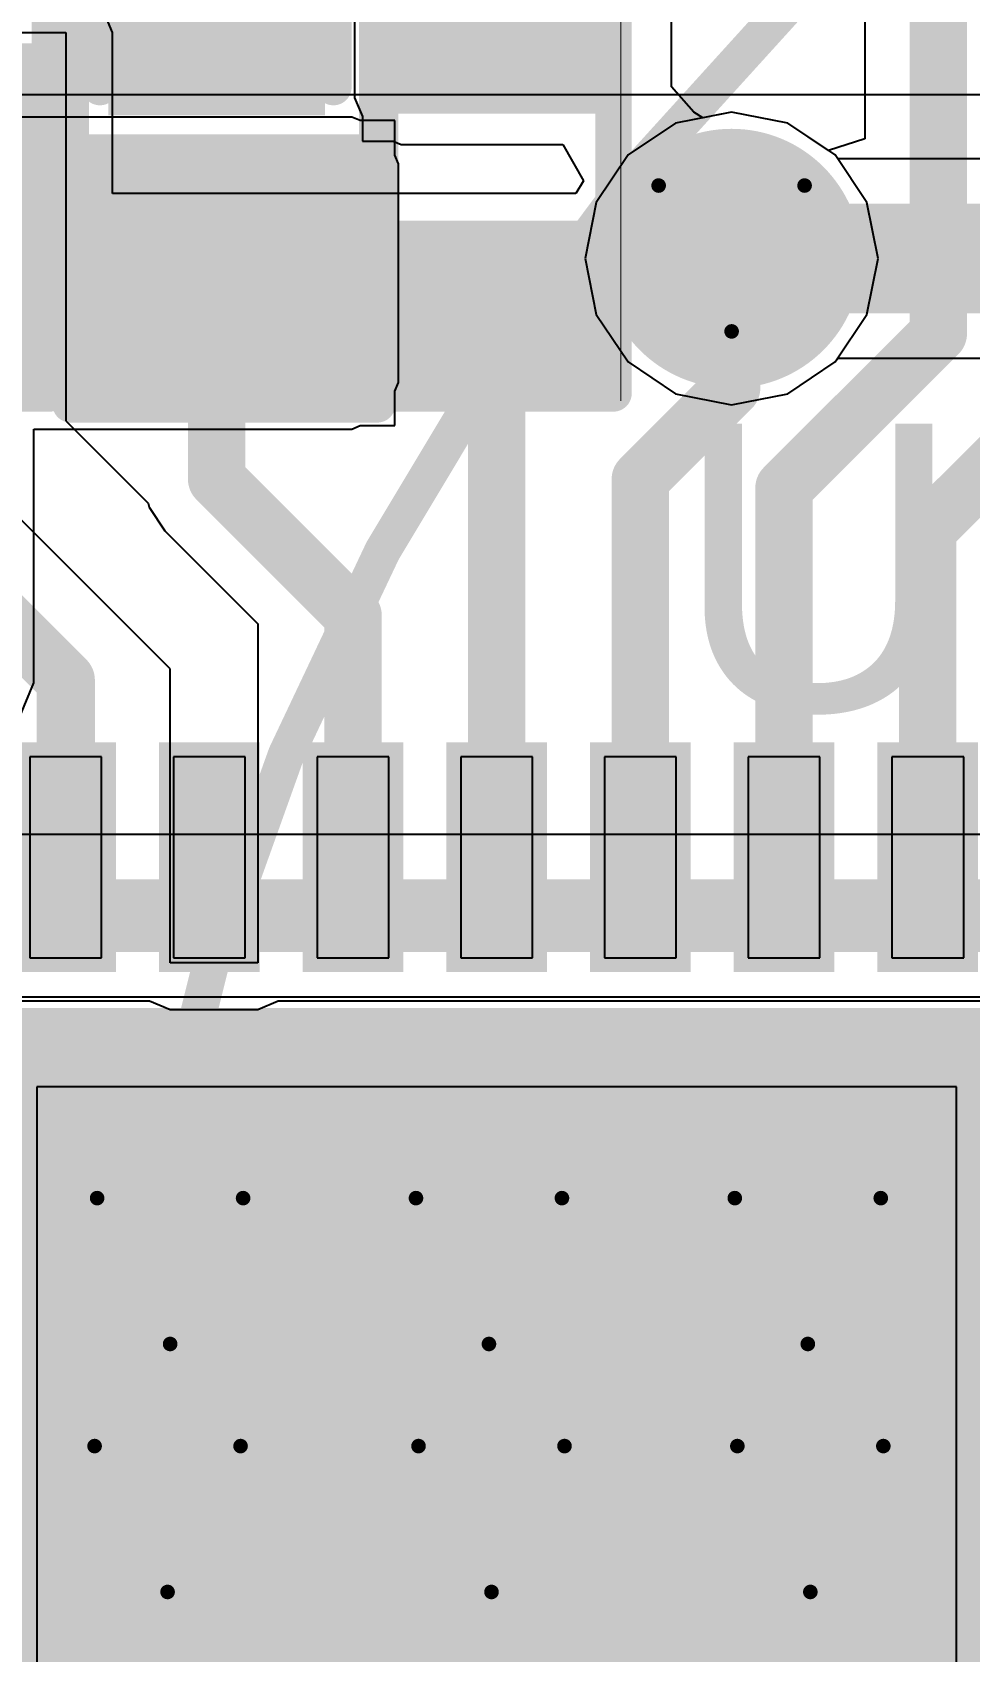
# Model space of a CAD drawing. Header units: inches. Extents: x -3 to 423, y -3 to 110.
# Drawn here: x 16.57 to 19.83, y 69.36 to 75 of the extents above; entities that cross this region are included whole.
import ezdxf

# ---------------------------------------------------------------- set-up
doc = ezdxf.new("R2010")
doc.units = ezdxf.units.IN
for name, color, linetype in [('Bottom Layer', 5, 'Continuous'), ('Bottom Overlay', 54, 'Continuous'), ('Bottom Paste', 16, 'Continuous'), ('Bottom Solder', 6, 'Continuous'), ('Drill Drawing', 1, 'Continuous'), ('Mid Layer', 16, 'Continuous'), ('Mid Layer 2', 76, 'Continuous'), ('Top Layer', 1, 'Continuous'), ('Top Overlay', 2, 'Continuous'), ('Top Paste', 8, 'Continuous'), ('Top Solder', 216, 'Continuous'), ('Via Holes', 16, 'Continuous')]:
    doc.layers.add(name, color=color, linetype=linetype)
doc.styles.add('Arial', font='', dxfattribs={"height": 0.2})
doc.styles.get('Arial').set_extended_font_data('Arial')

# ---------------------------------------------------------------- blocks, each defined once
blk = doc.blocks.new('DGH256Q2R7_B_2')
at = {"layer": 'Bottom Overlay'}
blk.add_lwpolyline([(8, 0, 0.127, 0.127, 1), (-8, 0, 0.127, 0.127, 1)], format="xyseb", close=True, dxfattribs=at)
blk = doc.blocks.new('24_QFN__4_5__10')
at = {"layer": 'Top Layer'}
for points in [[(-0.875, 2.7501), (-0.875, 2.0501), (-1.125, 2.0501), (-1.125, 2.7501)], [(-0.375, 2.7501), (-0.375, 2.0501), (-0.625, 2.0501), (-0.625, 2.7501)], [(0.125, 2.7501), (0.125, 2.0501), (-0.125, 2.0501), (-0.125, 2.7501)], [(0.625, 2.7501), (0.625, 2.0501), (0.375, 2.0501), (0.375, 2.7501)], [(1.125, 2.7501), (1.125, 2.0501), (0.875, 2.0501), (0.875, 2.7501)], [(1.325, 1.825), (1.325, -1.825), (-1.325, -1.825), (-1.325, 1.825)], [(-1.5499, 1.625), (-1.5499, 1.375), (-2.2499, 1.375), (-2.2499, 1.625)], [(2.2499, 1.625), (2.2499, 1.375), (1.5499, 1.375), (1.5499, 1.625)], [(-1.5499, 1.125), (-1.5499, 0.875), (-2.2499, 0.875), (-2.2499, 1.125)], [(2.2499, 1.125), (2.2499, 0.875), (1.5499, 0.875), (1.5499, 1.125)], [(-1.5499, 0.625), (-1.5499, 0.375), (-2.2499, 0.375), (-2.2499, 0.625)], [(2.2499, 0.625), (2.2499, 0.375), (1.5499, 0.375), (1.5499, 0.625)], [(-1.5499, 0.125), (-1.5499, -0.125), (-2.2499, -0.125), (-2.2499, 0.125)], [(2.2499, 0.125), (2.2499, -0.125), (1.5499, -0.125), (1.5499, 0.125)], [(-1.5499, -0.375), (-1.5499, -0.625), (-2.2499, -0.625), (-2.2499, -0.375)], [(2.2499, -0.375), (2.2499, -0.625), (1.5499, -0.625), (1.5499, -0.375)], [(-1.5499, -0.875), (-1.5499, -1.125), (-2.2499, -1.125), (-2.2499, -0.875)], [(2.2499, -0.875), (2.2499, -1.125), (1.5499, -1.125), (1.5499, -0.875)], [(-1.5499, -1.375), (-1.5499, -1.625), (-2.2499, -1.625), (-2.2499, -1.375)], [(2.2499, -1.375), (2.2499, -1.625), (1.5499, -1.625), (1.5499, -1.375)], [(-0.875, -2.0501), (-0.875, -2.7501), (-1.125, -2.7501), (-1.125, -2.0501)], [(-0.375, -2.0501), (-0.375, -2.7501), (-0.625, -2.7501), (-0.625, -2.0501)], [(0.125, -2.0501), (0.125, -2.7501), (-0.125, -2.7501), (-0.125, -2.0501)], [(0.625, -2.0501), (0.625, -2.7501), (0.375, -2.7501), (0.375, -2.0501)], [(1.125, -2.0501), (1.125, -2.7501), (0.875, -2.7501), (0.875, -2.0501)]]:
    blk.add_hatch(color=1, dxfattribs=at).paths.add_polyline_path(points)
at = {"layer": 'Top Solder'}
for points in [[(-0.825, 2.8001), (-0.825, 2.0001), (-1.175, 2.0001), (-1.175, 2.8001)], [(-0.325, 2.8001), (-0.325, 2.0001), (-0.675, 2.0001), (-0.675, 2.8001)], [(0.175, 2.8001), (0.175, 2.0001), (-0.175, 2.0001), (-0.175, 2.8001)], [(0.675, 2.8001), (0.675, 2.0001), (0.325, 2.0001), (0.325, 2.8001)], [(1.175, 2.8001), (1.175, 2.0001), (0.825, 2.0001), (0.825, 2.8001)], [(1.375, 1.875), (1.375, -1.875), (-1.375, -1.875), (-1.375, 1.875)], [(-1.4999, 1.675), (-1.4999, 1.325), (-2.2999, 1.325), (-2.2999, 1.675)], [(2.2999, 1.675), (2.2999, 1.325), (1.4999, 1.325), (1.4999, 1.675)], [(-1.4999, 1.175), (-1.4999, 0.825), (-2.2999, 0.825), (-2.2999, 1.175)], [(2.2999, 1.175), (2.2999, 0.825), (1.4999, 0.825), (1.4999, 1.175)], [(-1.4999, 0.675), (-1.4999, 0.325), (-2.2999, 0.325), (-2.2999, 0.675)], [(2.2999, 0.675), (2.2999, 0.325), (1.4999, 0.325), (1.4999, 0.675)], [(-1.4999, 0.175), (-1.4999, -0.175), (-2.2999, -0.175), (-2.2999, 0.175)], [(2.2999, 0.175), (2.2999, -0.175), (1.4999, -0.175), (1.4999, 0.175)], [(-1.4999, -0.325), (-1.4999, -0.675), (-2.2999, -0.675), (-2.2999, -0.325)], [(2.2999, -0.325), (2.2999, -0.675), (1.4999, -0.675), (1.4999, -0.325)], [(-1.4999, -0.825), (-1.4999, -1.175), (-2.2999, -1.175), (-2.2999, -0.825)], [(2.2999, -0.825), (2.2999, -1.175), (1.4999, -1.175), (1.4999, -0.825)], [(-1.4999, -1.325), (-1.4999, -1.675), (-2.2999, -1.675), (-2.2999, -1.325)], [(2.2999, -1.325), (2.2999, -1.675), (1.4999, -1.675), (1.4999, -1.325)], [(-0.825, -2.0001), (-0.825, -2.8001), (-1.175, -2.8001), (-1.175, -2.0001)], [(-0.325, -2.0001), (-0.325, -2.8001), (-0.675, -2.8001), (-0.675, -2.0001)], [(0.175, -2.0001), (0.175, -2.8001), (-0.175, -2.8001), (-0.175, -2.0001)], [(0.675, -2.0001), (0.675, -2.8001), (0.325, -2.8001), (0.325, -2.0001)], [(1.175, -2.0001), (1.175, -2.8001), (0.825, -2.8001), (0.825, -2.0001)]]:
    blk.add_hatch(color=216, dxfattribs=at).paths.add_polyline_path(points)
at = {"layer": 'Top Overlay'}
for points in [[(-2, 2.5, 0.127, 0.127, 0), (-2, 1.8305, 0.127, 0.127, 0)], [(-2, 2.5, 0.127, 0.127, 0), (-1.3305, 2.5, 0.127, 0.127, 0)], [(1.3305, 2.5, 0.127, 0.127, 0), (2, 2.5, 0.127, 0.127, 0)], [(2, 2.5, 0.127, 0.127, 0), (2, 1.8305, 0.127, 0.127, 0)], [(-2.5095, 1.627, 0.127, 0.127, 0), (-2.5095, 1.373, 0.127, 0.127, 0)], [(-2.5095, 1.627, 0.127, 0.127, 0), (-2.3825, 1.5, 0.127, 0.127, 0)], [(-2.3825, 1.5, 0.127, 0.127, 0), (-2.5095, 1.373, 0.127, 0.127, 0)], [(-2, -1.8305, 0.127, 0.127, 0), (-2, -2.5, 0.127, 0.127, 0)], [(2, -1.8305, 0.127, 0.127, 0), (2, -2.5, 0.127, 0.127, 0)], [(-2, -2.5, 0.127, 0.127, 0), (-1.3305, -2.5, 0.127, 0.127, 0)], [(1.3305, -2.5, 0.127, 0.127, 0), (2, -2.5, 0.127, 0.127, 0)]]:
    blk.add_lwpolyline(points, format="xyseb", dxfattribs=at)
for points in [[(-2.0317, 2.5, 0.0635, 0.0635, 1), (-1.9682, 2.5, 0.0635, 0.0635, 1)], [(-2.0317, 2.5, 0.0635, 0.0635, 1), (-1.9682, 2.5, 0.0635, 0.0635, 1)], [(-1.3623, 2.5, 0.0635, 0.0635, 1), (-1.2988, 2.5, 0.0635, 0.0635, 1)], [(1.2988, 2.5, 0.0635, 0.0635, 1), (1.3623, 2.5, 0.0635, 0.0635, 1)], [(1.9682, 2.5, 0.0635, 0.0635, 1), (2.0317, 2.5, 0.0635, 0.0635, 1)], [(1.9682, 2.5, 0.0635, 0.0635, 1), (2.0317, 2.5, 0.0635, 0.0635, 1)], [(-2.0317, 1.8305, 0.0635, 0.0635, 1), (-1.9682, 1.8305, 0.0635, 0.0635, 1)], [(1.9682, 1.8305, 0.0635, 0.0635, 1), (2.0317, 1.8305, 0.0635, 0.0635, 1)], [(-2.5413, 1.627, 0.0635, 0.0635, 1), (-2.4778, 1.627, 0.0635, 0.0635, 1)], [(-2.5413, 1.627, 0.0635, 0.0635, 1), (-2.4778, 1.627, 0.0635, 0.0635, 1)], [(-2.4143, 1.5, 0.0635, 0.0635, 1), (-2.3508, 1.5, 0.0635, 0.0635, 1)], [(-2.4143, 1.5, 0.0635, 0.0635, 1), (-2.3508, 1.5, 0.0635, 0.0635, 1)], [(-2.5413, 1.373, 0.0635, 0.0635, 1), (-2.4778, 1.373, 0.0635, 0.0635, 1)], [(-2.5413, 1.373, 0.0635, 0.0635, 1), (-2.4778, 1.373, 0.0635, 0.0635, 1)], [(-2.0317, -1.8305, 0.0635, 0.0635, 1), (-1.9682, -1.8305, 0.0635, 0.0635, 1)], [(1.9682, -1.8305, 0.0635, 0.0635, 1), (2.0317, -1.8305, 0.0635, 0.0635, 1)], [(-2.0317, -2.5, 0.0635, 0.0635, 1), (-1.9682, -2.5, 0.0635, 0.0635, 1)], [(-2.0317, -2.5, 0.0635, 0.0635, 1), (-1.9682, -2.5, 0.0635, 0.0635, 1)], [(-1.3623, -2.5, 0.0635, 0.0635, 1), (-1.2988, -2.5, 0.0635, 0.0635, 1)], [(1.2988, -2.5, 0.0635, 0.0635, 1), (1.3623, -2.5, 0.0635, 0.0635, 1)], [(1.9682, -2.5, 0.0635, 0.0635, 1), (2.0317, -2.5, 0.0635, 0.0635, 1)], [(1.9682, -2.5, 0.0635, 0.0635, 1), (2.0317, -2.5, 0.0635, 0.0635, 1)]]:
    blk.add_lwpolyline(points, format="xyseb", close=True, dxfattribs=at)
at = {"layer": 'Top Paste'}
for p, q in [((-0.875, 2.75), (-1.125, 2.75)), ((-1.125, 2.75), (-1.125, 2.05)), ((-0.875, 2.05), (-0.875, 2.75)), ((-0.3751, 2.75), (-0.6251, 2.75)), ((-0.6251, 2.75), (-0.6251, 2.05)), ((-0.3751, 2.05), (-0.3751, 2.75)), ((0.125, 2.75), (-0.125, 2.75)), ((-0.125, 2.75), (-0.125, 2.05)), ((0.125, 2.05), (0.125, 2.75)), ((0.6249, 2.75), (0.3749, 2.75)), ((0.3749, 2.75), (0.3749, 2.05)), ((0.6249, 2.05), (0.6249, 2.75)), ((1.125, 2.75), (0.875, 2.75)), ((0.875, 2.75), (0.875, 2.05)), ((1.125, 2.05), (1.125, 2.75)), ((-1.125, 2.05), (-0.875, 2.05)), ((-0.6251, 2.05), (-0.3751, 2.05)), ((-0.125, 2.05), (0.125, 2.05)), ((0.3749, 2.05), (0.6249, 2.05)), ((0.875, 2.05), (1.125, 2.05)), ((-1.55, 1.6249), (-2.25, 1.6249)), ((-2.25, 1.6249), (-2.25, 1.3749)), ((-1.55, 1.3749), (-1.55, 1.6249)), ((-1.1, 1.6), (-1.1, -1.6)), ((1.1, 1.6), (-1.1, 1.6)), ((1.1, -1.6), (1.1, 1.6)), ((2.25, 1.6249), (1.55, 1.6249)), ((1.55, 1.6249), (1.55, 1.3749)), ((2.25, 1.3749), (2.25, 1.6249)), ((-2.25, 1.3749), (-1.55, 1.3749)), ((1.55, 1.3749), (2.25, 1.3749)), ((-1.55, 1.125), (-2.25, 1.125)), ((-2.25, 1.125), (-2.25, 0.875)), ((-1.55, 0.875), (-1.55, 1.125)), ((2.25, 1.125), (1.55, 1.125)), ((1.55, 1.125), (1.55, 0.875)), ((2.25, 0.875), (2.25, 1.125)), ((-2.25, 0.875), (-1.55, 0.875)), ((1.55, 0.875), (2.25, 0.875)), ((-2.25, 0.6249), (-2.25, 0.3749)), ((-1.55, 0.6249), (-2.25, 0.6249)), ((-1.55, 0.3749), (-1.55, 0.6249)), ((1.55, 0.6249), (1.55, 0.3749)), ((2.25, 0.6249), (1.55, 0.6249)), ((2.25, 0.3749), (2.25, 0.6249)), ((-2.25, 0.3749), (-1.55, 0.3749)), ((1.55, 0.3749), (2.25, 0.3749)), ((-1.55, 0.125), (-2.25, 0.125)), ((-2.25, 0.125), (-2.25, -0.125)), ((-1.55, -0.125), (-1.55, 0.125)), ((2.25, 0.125), (1.55, 0.125)), ((1.55, 0.125), (1.55, -0.125)), ((2.25, -0.125), (2.25, 0.125)), ((-2.25, -0.125), (-1.55, -0.125)), ((1.55, -0.125), (2.25, -0.125)), ((-2.25, -0.3751), (-2.25, -0.6251)), ((-1.55, -0.3751), (-2.25, -0.3751)), ((-1.55, -0.6251), (-1.55, -0.3751)), ((1.55, -0.3751), (1.55, -0.6251)), ((2.25, -0.3751), (1.55, -0.3751)), ((2.25, -0.6251), (2.25, -0.3751)), ((-2.25, -0.6251), (-1.55, -0.6251)), ((1.55, -0.6251), (2.25, -0.6251)), ((-1.55, -0.875), (-2.25, -0.875)), ((-2.25, -0.875), (-2.25, -1.125)), ((-1.55, -1.125), (-1.55, -0.875)), ((1.55, -0.875), (1.55, -1.125)), ((2.25, -0.875), (1.55, -0.875)), ((2.25, -1.125), (2.25, -0.875)), ((-2.25, -1.125), (-1.55, -1.125)), ((1.55, -1.125), (2.25, -1.125)), ((-2.25, -1.3751), (-2.25, -1.6251)), ((-1.55, -1.3751), (-2.25, -1.3751)), ((-1.55, -1.6251), (-1.55, -1.3751)), ((1.55, -1.3751), (1.55, -1.6251)), ((2.25, -1.3751), (1.55, -1.3751)), ((2.25, -1.6251), (2.25, -1.3751)), ((-2.25, -1.6251), (-1.55, -1.6251)), ((-1.1, -1.6), (1.1, -1.6)), ((1.55, -1.6251), (2.25, -1.6251)), ((-0.875, -2.05), (-1.125, -2.05)), ((-1.125, -2.05), (-1.125, -2.75)), ((-0.875, -2.75), (-0.875, -2.05)), ((-0.3751, -2.05), (-0.6251, -2.05)), ((-0.6251, -2.05), (-0.6251, -2.75)), ((-0.3751, -2.75), (-0.3751, -2.05)), ((0.125, -2.05), (-0.125, -2.05)), ((-0.125, -2.05), (-0.125, -2.75)), ((0.125, -2.75), (0.125, -2.05)), ((0.3749, -2.05), (0.3749, -2.75)), ((0.6249, -2.05), (0.3749, -2.05)), ((0.6249, -2.75), (0.6249, -2.05)), ((0.875, -2.05), (0.875, -2.75)), ((1.125, -2.05), (0.875, -2.05)), ((1.125, -2.75), (1.125, -2.05)), ((-1.125, -2.75), (-0.875, -2.75)), ((-0.6251, -2.75), (-0.3751, -2.75)), ((-0.125, -2.75), (0.125, -2.75)), ((0.3749, -2.75), (0.6249, -2.75)), ((0.875, -2.75), (1.125, -2.75))]:
    blk.add_line(p, q, dxfattribs=at)
blk = doc.blocks.new('RES_0805_12')
at = {"layer": 'Top Layer'}
for points in [[(-1.524, 0.635), (-0.508, 0.635), (-0.508, -0.635), (-1.524, -0.635)], [(0.508, 0.635), (1.524, 0.635), (1.524, -0.635), (0.508, -0.635)]]:
    blk.add_hatch(color=1, dxfattribs=at).paths.add_polyline_path(points)
at = {"layer": 'Top Paste'}
for points in [[(-1.524, 0.635), (-0.508, 0.635), (-0.508, -0.635), (-1.524, -0.635)], [(0.508, 0.635), (1.524, 0.635), (1.524, -0.635), (0.508, -0.635)]]:
    blk.add_hatch(color=8, dxfattribs=at).paths.add_polyline_path(points)
at = {"layer": 'Top Solder'}
for points in [[(-1.6256, 0.7366), (-0.4064, 0.7366), (-0.4064, -0.7366), (-1.6256, -0.7366)], [(0.4064, 0.7366), (1.6256, 0.7366), (1.6256, -0.7366), (0.4064, -0.7366)]]:
    blk.add_hatch(color=216, dxfattribs=at).paths.add_polyline_path(points)
at = {"layer": 'Top Overlay'}
for points in [[(1.6256, 0.7366, 0.127, 0.127, 0), (-1.6256, 0.7366, 0.127, 0.127, 0)], [(-1.6256, -0.7366, 0.127, 0.127, 0), (-1.6256, 0.7366, 0.127, 0.127, 0)], [(1.6256, -0.7366, 0.127, 0.127, 0), (1.6256, 0.7366, 0.127, 0.127, 0)], [(1.6256, -0.7366, 0.127, 0.127, 0), (-1.6256, -0.7366, 0.127, 0.127, 0)]]:
    blk.add_lwpolyline(points, format="xyseb", dxfattribs=at)
for points in [[(-1.65735, 0.7366, 0.0635, 0.0635, 1), (-1.59385, 0.7366, 0.0635, 0.0635, 1)], [(-1.65735, 0.7366, 0.0635, 0.0635, 1), (-1.59385, 0.7366, 0.0635, 0.0635, 1)], [(1.59385, 0.7366, 0.0635, 0.0635, 1), (1.65735, 0.7366, 0.0635, 0.0635, 1)], [(1.59385, 0.7366, 0.0635, 0.0635, 1), (1.65735, 0.7366, 0.0635, 0.0635, 1)], [(-1.65735, -0.7366, 0.0635, 0.0635, 1), (-1.59385, -0.7366, 0.0635, 0.0635, 1)], [(-1.65735, -0.7366, 0.0635, 0.0635, 1), (-1.59385, -0.7366, 0.0635, 0.0635, 1)], [(1.59385, -0.7366, 0.0635, 0.0635, 1), (1.65735, -0.7366, 0.0635, 0.0635, 1)], [(1.59385, -0.7366, 0.0635, 0.0635, 1), (1.65735, -0.7366, 0.0635, 0.0635, 1)]]:
    blk.add_lwpolyline(points, format="xyseb", close=True, dxfattribs=at)
blk = doc.blocks.new('R___0402_14')
at = {"layer": 'Top Layer'}
for points in [[(-0.6985, -0.3175), (-0.6985, 0.3175), (-0.2413, 0.3175), (-0.2413, -0.3175)], [(0.2413, -0.3175), (0.2413, 0.3175), (0.6985, 0.3175), (0.6985, -0.3175)]]:
    blk.add_hatch(color=1, dxfattribs=at).paths.add_polyline_path(points)
at = {"layer": 'Top Paste'}
for points in [[(-0.6985, -0.3175), (-0.6985, 0.3175), (-0.2413, 0.3175), (-0.2413, -0.3175)], [(0.2413, -0.3175), (0.2413, 0.3175), (0.6985, 0.3175), (0.6985, -0.3175)]]:
    blk.add_hatch(color=8, dxfattribs=at).paths.add_polyline_path(points)
at = {"layer": 'Top Solder'}
for points in [[(-0.7535, -0.3725), (-0.7535, 0.3725), (-0.1863, 0.3725), (-0.1863, -0.3725)], [(0.1863, -0.3725), (0.1863, 0.3725), (0.7535, 0.3725), (0.7535, -0.3725)]]:
    blk.add_hatch(color=216, dxfattribs=at).paths.add_polyline_path(points)
at = {"layer": 'Top Overlay'}
for points in [[(-0.7874, 0.4064, 0.127, 0.127, 0), (-0.7874, -0.4064, 0.127, 0.127, 0)], [(-0.7874, 0.4064, 0.127, 0.127, 0), (0.7874, 0.4064, 0.127, 0.127, 0)], [(0.7874, 0.4064, 0.127, 0.127, 0), (0.7874, -0.4064, 0.127, 0.127, 0)], [(-0.7874, -0.4064, 0.127, 0.127, 0), (0.7874, -0.4064, 0.127, 0.127, 0)], [(-0.8128, -0.4318, 0.00323, 0.00323, 0), (0.8128, -0.4318, 0.00323, 0.00323, 0)]]:
    blk.add_lwpolyline(points, format="xyseb", dxfattribs=at)
for points in [[(-0.8191, 0.4064, 0.0635, 0.0635, 1), (-0.7556, 0.4064, 0.0635, 0.0635, 1)], [(-0.8191, 0.4064, 0.0635, 0.0635, 1), (-0.7556, 0.4064, 0.0635, 0.0635, 1)], [(0.7556, 0.4064, 0.0635, 0.0635, 1), (0.8191, 0.4064, 0.0635, 0.0635, 1)], [(0.7556, 0.4064, 0.0635, 0.0635, 1), (0.8191, 0.4064, 0.0635, 0.0635, 1)], [(-0.8191, -0.4064, 0.0635, 0.0635, 1), (-0.7556, -0.4064, 0.0635, 0.0635, 1)], [(-0.8191, -0.4064, 0.0635, 0.0635, 1), (-0.7556, -0.4064, 0.0635, 0.0635, 1)], [(0.7556, -0.4064, 0.0635, 0.0635, 1), (0.8191, -0.4064, 0.0635, 0.0635, 1)], [(0.7556, -0.4064, 0.0635, 0.0635, 1), (0.8191, -0.4064, 0.0635, 0.0635, 1)], [(-0.8136, -0.4318, 0.00161, 0.00161, 1), (-0.812, -0.4318, 0.00161, 0.00161, 1)], [(0.812, -0.4318, 0.00161, 0.00161, 1), (0.8136, -0.4318, 0.00161, 0.00161, 1)]]:
    blk.add_lwpolyline(points, format="xyseb", close=True, dxfattribs=at)
blk = doc.blocks.new('R___0603_B_15')
at = {"layer": 'Bottom Layer'}
for points in [[(-1.143, -0.4445), (-1.143, 0.4445), (-0.381, 0.4445), (-0.381, -0.4445)], [(0.381, -0.4445), (0.381, 0.4445), (1.143, 0.4445), (1.143, -0.4445)]]:
    blk.add_hatch(color=5, dxfattribs=at).paths.add_polyline_path(points)
at = {"layer": 'Bottom Paste'}
for points in [[(-1.143, -0.4445), (-1.143, 0.4445), (-0.381, 0.4445), (-0.381, -0.4445)], [(0.381, -0.4445), (0.381, 0.4445), (1.143, 0.4445), (1.143, -0.4445)]]:
    blk.add_hatch(color=16, dxfattribs=at).paths.add_polyline_path(points)
at = {"layer": 'Bottom Solder'}
for points in [[(-1.2446, -0.5461), (-1.2446, 0.5461), (-0.2794, 0.5461), (-0.2794, -0.5461)], [(0.2794, -0.5461), (0.2794, 0.5461), (1.2446, 0.5461), (1.2446, -0.5461)]]:
    blk.add_hatch(color=6, dxfattribs=at).paths.add_polyline_path(points)
at = {"layer": 'Bottom Overlay'}
for points in [[(-1.2192, 0.5334, 0.127, 0.127, 0), (1.2192, 0.5334, 0.127, 0.127, 0)], [(-1.2192, 0.5334, 0.127, 0.127, 0), (-1.2192, -0.5334, 0.127, 0.127, 0)], [(1.2192, 0.5334, 0.127, 0.127, 0), (1.2192, -0.5334, 0.127, 0.127, 0)], [(-1.2192, -0.5334, 0.127, 0.127, 0), (1.2192, -0.5334, 0.127, 0.127, 0)]]:
    blk.add_lwpolyline(points, format="xyseb", dxfattribs=at)
for points in [[(-1.25095, 0.5334, 0.0635, 0.0635, 1), (-1.18745, 0.5334, 0.0635, 0.0635, 1)], [(-1.25095, 0.5334, 0.0635, 0.0635, 1), (-1.18745, 0.5334, 0.0635, 0.0635, 1)], [(1.18745, 0.5334, 0.0635, 0.0635, 1), (1.25095, 0.5334, 0.0635, 0.0635, 1)], [(1.18745, 0.5334, 0.0635, 0.0635, 1), (1.25095, 0.5334, 0.0635, 0.0635, 1)], [(-1.25095, -0.5334, 0.0635, 0.0635, 1), (-1.18745, -0.5334, 0.0635, 0.0635, 1)], [(-1.25095, -0.5334, 0.0635, 0.0635, 1), (-1.18745, -0.5334, 0.0635, 0.0635, 1)], [(1.18745, -0.5334, 0.0635, 0.0635, 1), (1.25095, -0.5334, 0.0635, 0.0635, 1)], [(1.18745, -0.5334, 0.0635, 0.0635, 1), (1.25095, -0.5334, 0.0635, 0.0635, 1)]]:
    blk.add_lwpolyline(points, format="xyseb", close=True, dxfattribs=at)
blk = doc.blocks.new('C___0402_39')
at = {"layer": 'Top Layer'}
for points in [[(-0.6985, -0.3175), (-0.6985, 0.3175), (-0.2413, 0.3175), (-0.2413, -0.3175)], [(0.2413, -0.3175), (0.2413, 0.3175), (0.6985, 0.3175), (0.6985, -0.3175)]]:
    blk.add_hatch(color=1, dxfattribs=at).paths.add_polyline_path(points)
at = {"layer": 'Top Paste'}
for points in [[(-0.6985, -0.3175), (-0.6985, 0.3175), (-0.2413, 0.3175), (-0.2413, -0.3175)], [(0.2413, -0.3175), (0.2413, 0.3175), (0.6985, 0.3175), (0.6985, -0.3175)]]:
    blk.add_hatch(color=8, dxfattribs=at).paths.add_polyline_path(points)
at = {"layer": 'Top Solder'}
for points in [[(-0.7585, -0.3775), (-0.7585, 0.3775), (-0.1813, 0.3775), (-0.1813, -0.3775)], [(0.1813, -0.3775), (0.1813, 0.3775), (0.7585, 0.3775), (0.7585, -0.3775)]]:
    blk.add_hatch(color=216, dxfattribs=at).paths.add_polyline_path(points)
at = {"layer": 'Top Overlay'}
for points in [[(-0.2794, 0.4064, 0.127, 0.127, 0), (-0.7874, 0.4064, 0.127, 0.127, 0)], [(-0.7874, -0.4064, 0.127, 0.127, 0), (-0.7874, 0.4064, 0.127, 0.127, 0)], [(0.7874, 0.4064, 0.127, 0.127, 0), (0.2794, 0.4064, 0.127, 0.127, 0)], [(0.7874, -0.4064, 0.127, 0.127, 0), (0.7874, 0.4064, 0.127, 0.127, 0)], [(-0.2794, -0.4064, 0.127, 0.127, 0), (-0.7874, -0.4064, 0.127, 0.127, 0)], [(0.7874, -0.4064, 0.127, 0.127, 0), (0.2794, -0.4064, 0.127, 0.127, 0)]]:
    blk.add_lwpolyline(points, format="xyseb", dxfattribs=at)
for points in [[(-0.8191, 0.4064, 0.0635, 0.0635, 1), (-0.7556, 0.4064, 0.0635, 0.0635, 1)], [(-0.8191, 0.4064, 0.0635, 0.0635, 1), (-0.7556, 0.4064, 0.0635, 0.0635, 1)], [(-0.3111, 0.4064, 0.0635, 0.0635, 1), (-0.2477, 0.4064, 0.0635, 0.0635, 1)], [(0.2477, 0.4064, 0.0635, 0.0635, 1), (0.3111, 0.4064, 0.0635, 0.0635, 1)], [(0.7556, 0.4064, 0.0635, 0.0635, 1), (0.8191, 0.4064, 0.0635, 0.0635, 1)], [(0.7556, 0.4064, 0.0635, 0.0635, 1), (0.8191, 0.4064, 0.0635, 0.0635, 1)], [(-0.8191, -0.4064, 0.0635, 0.0635, 1), (-0.7556, -0.4064, 0.0635, 0.0635, 1)], [(-0.8191, -0.4064, 0.0635, 0.0635, 1), (-0.7556, -0.4064, 0.0635, 0.0635, 1)], [(-0.3111, -0.4064, 0.0635, 0.0635, 1), (-0.2477, -0.4064, 0.0635, 0.0635, 1)], [(0.2477, -0.4064, 0.0635, 0.0635, 1), (0.3111, -0.4064, 0.0635, 0.0635, 1)], [(0.7556, -0.4064, 0.0635, 0.0635, 1), (0.8191, -0.4064, 0.0635, 0.0635, 1)], [(0.7556, -0.4064, 0.0635, 0.0635, 1), (0.8191, -0.4064, 0.0635, 0.0635, 1)]]:
    blk.add_lwpolyline(points, format="xyseb", close=True, dxfattribs=at)

msp = doc.modelspace()

# ---------------------------------------------------------------- hatches: boundary and pattern name
at = {"layer": 'Bottom Layer'}
h = msp.add_hatch(color=5, dxfattribs=at)
edge = h.paths.add_edge_path()
edge.add_arc((19.0005, 74.2076), 0.35, 0, 360)
msp.add_hatch(color=5, dxfattribs=at).paths.add_polyline_path([(17.6783, 73.7758), (17.6783, 74.5378), (15.5207, 74.5378), (15.5207, 73.7758)])
h = msp.add_hatch(color=5, dxfattribs=at)
edge = h.paths.add_edge_path()
edge.add_arc((17.0464, 70.6812), 0.35, 0, 360)
h = msp.add_hatch(color=5, dxfattribs=at)
edge = h.paths.add_edge_path()
edge.add_arc((18.156, 70.6812), 0.35, 0, 360)
h = msp.add_hatch(color=5, dxfattribs=at)
edge = h.paths.add_edge_path()
edge.add_arc((19.2656, 70.6812), 0.35, 0, 360)
h = msp.add_hatch(color=5, dxfattribs=at)
edge = h.paths.add_edge_path()
edge.add_arc((17.0375, 69.8176), 0.35, 0, 360)
h = msp.add_hatch(color=5, dxfattribs=at)
edge = h.paths.add_edge_path()
edge.add_arc((18.1649, 69.8176), 0.35, 0, 360)
h = msp.add_hatch(color=5, dxfattribs=at)
edge = h.paths.add_edge_path()
edge.add_arc((19.2745, 69.8176), 0.35, 0, 360)
at = {"layer": 'Bottom Solder'}
h = msp.add_hatch(color=6, dxfattribs=at)
edge = h.paths.add_edge_path()
edge.add_arc((19.0005, 74.2076), 0.4516, 0, 360)
h = msp.add_hatch(color=6, dxfattribs=at)
edge = h.paths.add_edge_path()
edge.add_arc((17.0464, 70.6812), 0.4516, 0, 360)
h = msp.add_hatch(color=6, dxfattribs=at)
edge = h.paths.add_edge_path()
edge.add_arc((18.156, 70.6812), 0.4516, 0, 360)
h = msp.add_hatch(color=6, dxfattribs=at)
edge = h.paths.add_edge_path()
edge.add_arc((19.2656, 70.6812), 0.4516, 0, 360)
h = msp.add_hatch(color=6, dxfattribs=at)
edge = h.paths.add_edge_path()
edge.add_arc((17.0375, 69.8176), 0.4516, 0, 360)
h = msp.add_hatch(color=6, dxfattribs=at)
edge = h.paths.add_edge_path()
edge.add_arc((18.1649, 69.8176), 0.4516, 0, 360)
h = msp.add_hatch(color=6, dxfattribs=at)
edge = h.paths.add_edge_path()
edge.add_arc((19.2745, 69.8176), 0.4516, 0, 360)
at = {"layer": 'Mid Layer'}
h = msp.add_hatch(color=16, dxfattribs=at)
edge = h.paths.add_edge_path()
edge.add_arc((19.0005, 74.2076), 0.35, 0, 360)
h = msp.add_hatch(color=16, dxfattribs=at)
edge = h.paths.add_edge_path()
edge.add_arc((17.0464, 70.6812), 0.35, 0, 360)
h = msp.add_hatch(color=16, dxfattribs=at)
edge = h.paths.add_edge_path()
edge.add_arc((18.156, 70.6812), 0.35, 0, 360)
h = msp.add_hatch(color=16, dxfattribs=at)
edge = h.paths.add_edge_path()
edge.add_arc((19.2656, 70.6812), 0.35, 0, 360)
h = msp.add_hatch(color=16, dxfattribs=at)
edge = h.paths.add_edge_path()
edge.add_arc((17.0375, 69.8176), 0.35, 0, 360)
h = msp.add_hatch(color=16, dxfattribs=at)
edge = h.paths.add_edge_path()
edge.add_arc((18.1649, 69.8176), 0.35, 0, 360)
h = msp.add_hatch(color=16, dxfattribs=at)
edge = h.paths.add_edge_path()
edge.add_arc((19.2745, 69.8176), 0.35, 0, 360)
at = {"layer": 'Mid Layer 2'}
h = msp.add_hatch(color=76, dxfattribs=at)
edge = h.paths.add_edge_path()
edge.add_arc((19.0005, 74.2076), 0.35, 0, 360)
h = msp.add_hatch(color=76, dxfattribs=at)
edge = h.paths.add_edge_path()
edge.add_arc((17.0464, 70.6812), 0.35, 0, 360)
h = msp.add_hatch(color=76, dxfattribs=at)
edge = h.paths.add_edge_path()
edge.add_arc((18.156, 70.6812), 0.35, 0, 360)
h = msp.add_hatch(color=76, dxfattribs=at)
edge = h.paths.add_edge_path()
edge.add_arc((19.2656, 70.6812), 0.35, 0, 360)
h = msp.add_hatch(color=76, dxfattribs=at)
edge = h.paths.add_edge_path()
edge.add_arc((17.0375, 69.8176), 0.35, 0, 360)
h = msp.add_hatch(color=76, dxfattribs=at)
edge = h.paths.add_edge_path()
edge.add_arc((18.1649, 69.8176), 0.35, 0, 360)
h = msp.add_hatch(color=76, dxfattribs=at)
edge = h.paths.add_edge_path()
edge.add_arc((19.2745, 69.8176), 0.35, 0, 360)
at = {"layer": 'Top Layer'}
msp.add_hatch(color=1, dxfattribs=at).paths.add_polyline_path([(17.8509, 74.7669), (18.6288, 74.7669), (18.6288, 76.3016), (17.8509, 76.3016)])
h = msp.add_hatch(color=1, dxfattribs=at)
edge = h.paths.add_edge_path()
edge.add_arc((19.0005, 74.2076), 0.35, 0, 360)
h = msp.add_hatch(color=1, dxfattribs=at)
edge = h.paths.add_edge_path()
edge.add_arc((17.0464, 70.6812), 0.35, 0, 360)
h = msp.add_hatch(color=1, dxfattribs=at)
edge = h.paths.add_edge_path()
edge.add_arc((18.156, 70.6812), 0.35, 0, 360)
h = msp.add_hatch(color=1, dxfattribs=at)
edge = h.paths.add_edge_path()
edge.add_arc((19.2656, 70.6812), 0.35, 0, 360)
h = msp.add_hatch(color=1, dxfattribs=at)
edge = h.paths.add_edge_path()
edge.add_arc((17.0375, 69.8176), 0.35, 0, 360)
h = msp.add_hatch(color=1, dxfattribs=at)
edge = h.paths.add_edge_path()
edge.add_arc((18.1649, 69.8176), 0.35, 0, 360)
h = msp.add_hatch(color=1, dxfattribs=at)
edge = h.paths.add_edge_path()
edge.add_arc((19.2745, 69.8176), 0.35, 0, 360)
at = {"layer": 'Top Solder'}
h = msp.add_hatch(color=216, dxfattribs=at)
edge = h.paths.add_edge_path()
edge.add_arc((19.0005, 74.2076), 0.4516, 0, 360)
h = msp.add_hatch(color=216, dxfattribs=at)
edge = h.paths.add_edge_path()
edge.add_arc((17.0464, 70.6812), 0.4516, 0, 360)
h = msp.add_hatch(color=216, dxfattribs=at)
edge = h.paths.add_edge_path()
edge.add_arc((18.156, 70.6812), 0.4516, 0, 360)
h = msp.add_hatch(color=216, dxfattribs=at)
edge = h.paths.add_edge_path()
edge.add_arc((19.2656, 70.6812), 0.4516, 0, 360)
h = msp.add_hatch(color=216, dxfattribs=at)
edge = h.paths.add_edge_path()
edge.add_arc((17.0375, 69.8176), 0.4516, 0, 360)
h = msp.add_hatch(color=216, dxfattribs=at)
edge = h.paths.add_edge_path()
edge.add_arc((18.1649, 69.8176), 0.4516, 0, 360)
h = msp.add_hatch(color=216, dxfattribs=at)
edge = h.paths.add_edge_path()
edge.add_arc((19.2745, 69.8176), 0.4516, 0, 360)
at = {"layer": 'Via Holes'}
h = msp.add_hatch(color=7, dxfattribs=at)
edge = h.paths.add_edge_path()
edge.add_arc((19.0005, 74.2076), 0.25, 0, 360)
h = msp.add_hatch(color=7, dxfattribs=at)
edge = h.paths.add_edge_path()
edge.add_arc((17.0464, 70.6812), 0.25, 0, 360)
h = msp.add_hatch(color=7, dxfattribs=at)
edge = h.paths.add_edge_path()
edge.add_arc((18.156, 70.6812), 0.25, 0, 360)
h = msp.add_hatch(color=7, dxfattribs=at)
edge = h.paths.add_edge_path()
edge.add_arc((19.2656, 70.6812), 0.25, 0, 360)
h = msp.add_hatch(color=7, dxfattribs=at)
edge = h.paths.add_edge_path()
edge.add_arc((17.0375, 69.8176), 0.25, 0, 360)
h = msp.add_hatch(color=7, dxfattribs=at)
edge = h.paths.add_edge_path()
edge.add_arc((18.1649, 69.8176), 0.25, 0, 360)
h = msp.add_hatch(color=7, dxfattribs=at)
edge = h.paths.add_edge_path()
edge.add_arc((19.2745, 69.8176), 0.25, 0, 360)

# ---------------------------------------------------------------- linework, layer by layer
at = {"layer": 'Bottom Layer'}
for p, q in [((17.6783, 74.7002), (15.5207, 74.7002)), ((17.7081, 74.6878), (17.6783, 74.7002)), ((17.8283, 74.6878), (17.7081, 74.6878)), ((17.8283, 74.5677), (17.8283, 74.6878)), ((18.8054, 74.6786), (18.64, 74.5681)), ((19.0005, 74.7174), (18.8054, 74.6786)), ((19.1956, 74.6786), (19.0005, 74.7174)), ((19.361, 74.5681), (19.1956, 74.6786)), ((17.8407, 74.5378), (17.8283, 74.5677)), ((18.64, 74.5681), (18.5295, 74.4027)), ((19.3699, 74.5548), (19.361, 74.5681)), ((21.1215, 74.5548), (19.3699, 74.5548)), ((17.8407, 73.7758), (17.8407, 74.5378)), ((18.5295, 74.4027), (18.4907, 74.2076)), ((18.4907, 74.2076), (18.5295, 74.0125)), ((18.5295, 74.0125), (18.64, 73.8471)), ((18.64, 73.8471), (18.8054, 73.7366)), ((19.1956, 73.7366), (19.361, 73.8471)), ((19.361, 73.8471), (19.3699, 73.8605)), ((19.3699, 73.8605), (20.9776, 73.8605)), ((17.8283, 73.746), (17.8407, 73.7758)), ((17.8283, 73.6258), (17.8283, 73.746)), ((18.8054, 73.7366), (19.0005, 73.6978)), ((19.0005, 73.6978), (19.1956, 73.7366)), ((16.5721, 72.7298), (16.5721, 73.6135)), ((16.5721, 73.6135), (17.6783, 73.6135)), ((17.6783, 73.6135), (17.7081, 73.6258)), ((17.7081, 73.6258), (17.8283, 73.6258)), ((16.5245, 72.615), (16.5721, 72.7298)), ((22.0535, 72.2012), (15.779, 72.2012)), ((15.662, 71.6363), (21.9366, 71.6363))]:
    msp.add_line(p, q, dxfattribs=at)
for points in [[(19.0005, 74.2076, 0.381, 0.381, 0), (21.1215, 74.2076, 0.381, 0.381, 0)], [(15.662, 71.9188, 0.254, 0.254, 0), (22.0535, 71.9188, 0.254, 0.254, 0)]]:
    msp.add_lwpolyline(points, format="xyseb", dxfattribs=at)
msp.add_lwpolyline([(18.9052, 74.2076, 0.1905, 0.1905, 1), (19.0957, 74.2076, 0.1905, 0.1905, 1)], format="xyseb", close=True, dxfattribs=at)
at = {"layer": 'Drill Drawing'}
for points in [[(18.7465, 74.4616, 0.0508, 0.0508, 0), (19.2545, 74.4616, 0.0508, 0.0508, 0)], [(18.7465, 74.4616, 0.0508, 0.0508, 0), (19.0005, 73.9536, 0.0508, 0.0508, 0)], [(19.0005, 73.9536, 0.0508, 0.0508, 0), (19.2545, 74.4616, 0.0508, 0.0508, 0)], [(16.7924, 70.9352, 0.0508, 0.0508, 0), (17.3004, 70.9352, 0.0508, 0.0508, 0)], [(16.7924, 70.9352, 0.0508, 0.0508, 0), (17.0464, 70.4272, 0.0508, 0.0508, 0)], [(17.0464, 70.4272, 0.0508, 0.0508, 0), (17.3004, 70.9352, 0.0508, 0.0508, 0)], [(17.902, 70.9352, 0.0508, 0.0508, 0), (18.41, 70.9352, 0.0508, 0.0508, 0)], [(17.902, 70.9352, 0.0508, 0.0508, 0), (18.156, 70.4272, 0.0508, 0.0508, 0)], [(18.156, 70.4272, 0.0508, 0.0508, 0), (18.41, 70.9352, 0.0508, 0.0508, 0)], [(19.0116, 70.9352, 0.0508, 0.0508, 0), (19.5196, 70.9352, 0.0508, 0.0508, 0)], [(19.0116, 70.9352, 0.0508, 0.0508, 0), (19.2656, 70.4272, 0.0508, 0.0508, 0)], [(19.2656, 70.4272, 0.0508, 0.0508, 0), (19.5196, 70.9352, 0.0508, 0.0508, 0)], [(16.7835, 70.0716, 0.0508, 0.0508, 0), (17.2915, 70.0716, 0.0508, 0.0508, 0)], [(16.7835, 70.0716, 0.0508, 0.0508, 0), (17.0375, 69.5636, 0.0508, 0.0508, 0)], [(17.0375, 69.5636, 0.0508, 0.0508, 0), (17.2915, 70.0716, 0.0508, 0.0508, 0)], [(17.9109, 70.0716, 0.0508, 0.0508, 0), (18.4189, 70.0716, 0.0508, 0.0508, 0)], [(17.9109, 70.0716, 0.0508, 0.0508, 0), (18.1649, 69.5636, 0.0508, 0.0508, 0)], [(18.1649, 69.5636, 0.0508, 0.0508, 0), (18.4189, 70.0716, 0.0508, 0.0508, 0)], [(19.0205, 70.0716, 0.0508, 0.0508, 0), (19.5285, 70.0716, 0.0508, 0.0508, 0)], [(19.0205, 70.0716, 0.0508, 0.0508, 0), (19.2745, 69.5636, 0.0508, 0.0508, 0)], [(19.2745, 69.5636, 0.0508, 0.0508, 0), (19.5285, 70.0716, 0.0508, 0.0508, 0)]]:
    msp.add_lwpolyline(points, format="xyseb", dxfattribs=at)
for points in [[(18.7338, 74.4616, 0.0254, 0.0254, 1), (18.7592, 74.4616, 0.0254, 0.0254, 1)], [(18.7338, 74.4616, 0.0254, 0.0254, 1), (18.7592, 74.4616, 0.0254, 0.0254, 1)], [(19.2418, 74.4616, 0.0254, 0.0254, 1), (19.2672, 74.4616, 0.0254, 0.0254, 1)], [(19.2418, 74.4616, 0.0254, 0.0254, 1), (19.2672, 74.4616, 0.0254, 0.0254, 1)], [(18.9878, 73.9536, 0.0254, 0.0254, 1), (19.0132, 73.9536, 0.0254, 0.0254, 1)], [(18.9878, 73.9536, 0.0254, 0.0254, 1), (19.0132, 73.9536, 0.0254, 0.0254, 1)], [(16.7797, 70.9352, 0.0254, 0.0254, 1), (16.8051, 70.9352, 0.0254, 0.0254, 1)], [(16.7797, 70.9352, 0.0254, 0.0254, 1), (16.8051, 70.9352, 0.0254, 0.0254, 1)], [(17.2877, 70.9352, 0.0254, 0.0254, 1), (17.3131, 70.9352, 0.0254, 0.0254, 1)], [(17.2877, 70.9352, 0.0254, 0.0254, 1), (17.3131, 70.9352, 0.0254, 0.0254, 1)], [(17.8893, 70.9352, 0.0254, 0.0254, 1), (17.9147, 70.9352, 0.0254, 0.0254, 1)], [(17.8893, 70.9352, 0.0254, 0.0254, 1), (17.9147, 70.9352, 0.0254, 0.0254, 1)], [(18.3973, 70.9352, 0.0254, 0.0254, 1), (18.4227, 70.9352, 0.0254, 0.0254, 1)], [(18.3973, 70.9352, 0.0254, 0.0254, 1), (18.4227, 70.9352, 0.0254, 0.0254, 1)], [(18.9989, 70.9352, 0.0254, 0.0254, 1), (19.0243, 70.9352, 0.0254, 0.0254, 1)], [(18.9989, 70.9352, 0.0254, 0.0254, 1), (19.0243, 70.9352, 0.0254, 0.0254, 1)], [(19.5069, 70.9352, 0.0254, 0.0254, 1), (19.5323, 70.9352, 0.0254, 0.0254, 1)], [(19.5069, 70.9352, 0.0254, 0.0254, 1), (19.5323, 70.9352, 0.0254, 0.0254, 1)], [(17.0337, 70.4272, 0.0254, 0.0254, 1), (17.0591, 70.4272, 0.0254, 0.0254, 1)], [(17.0337, 70.4272, 0.0254, 0.0254, 1), (17.0591, 70.4272, 0.0254, 0.0254, 1)], [(18.1433, 70.4272, 0.0254, 0.0254, 1), (18.1687, 70.4272, 0.0254, 0.0254, 1)], [(18.1433, 70.4272, 0.0254, 0.0254, 1), (18.1687, 70.4272, 0.0254, 0.0254, 1)], [(19.2529, 70.4272, 0.0254, 0.0254, 1), (19.2783, 70.4272, 0.0254, 0.0254, 1)], [(19.2529, 70.4272, 0.0254, 0.0254, 1), (19.2783, 70.4272, 0.0254, 0.0254, 1)], [(16.7708, 70.0716, 0.0254, 0.0254, 1), (16.7962, 70.0716, 0.0254, 0.0254, 1)], [(16.7708, 70.0716, 0.0254, 0.0254, 1), (16.7962, 70.0716, 0.0254, 0.0254, 1)], [(17.2788, 70.0716, 0.0254, 0.0254, 1), (17.3042, 70.0716, 0.0254, 0.0254, 1)], [(17.2788, 70.0716, 0.0254, 0.0254, 1), (17.3042, 70.0716, 0.0254, 0.0254, 1)], [(17.8982, 70.0716, 0.0254, 0.0254, 1), (17.9236, 70.0716, 0.0254, 0.0254, 1)], [(17.8982, 70.0716, 0.0254, 0.0254, 1), (17.9236, 70.0716, 0.0254, 0.0254, 1)], [(18.4062, 70.0716, 0.0254, 0.0254, 1), (18.4316, 70.0716, 0.0254, 0.0254, 1)], [(18.4062, 70.0716, 0.0254, 0.0254, 1), (18.4316, 70.0716, 0.0254, 0.0254, 1)], [(19.0078, 70.0716, 0.0254, 0.0254, 1), (19.0332, 70.0716, 0.0254, 0.0254, 1)], [(19.0078, 70.0716, 0.0254, 0.0254, 1), (19.0332, 70.0716, 0.0254, 0.0254, 1)], [(19.5158, 70.0716, 0.0254, 0.0254, 1), (19.5412, 70.0716, 0.0254, 0.0254, 1)], [(19.5158, 70.0716, 0.0254, 0.0254, 1), (19.5412, 70.0716, 0.0254, 0.0254, 1)], [(17.0248, 69.5636, 0.0254, 0.0254, 1), (17.0502, 69.5636, 0.0254, 0.0254, 1)], [(17.0248, 69.5636, 0.0254, 0.0254, 1), (17.0502, 69.5636, 0.0254, 0.0254, 1)], [(18.1522, 69.5636, 0.0254, 0.0254, 1), (18.1776, 69.5636, 0.0254, 0.0254, 1)], [(18.1522, 69.5636, 0.0254, 0.0254, 1), (18.1776, 69.5636, 0.0254, 0.0254, 1)], [(19.2618, 69.5636, 0.0254, 0.0254, 1), (19.2872, 69.5636, 0.0254, 0.0254, 1)], [(19.2618, 69.5636, 0.0254, 0.0254, 1), (19.2872, 69.5636, 0.0254, 0.0254, 1)]]:
    msp.add_lwpolyline(points, format="xyseb", close=True, dxfattribs=at)
at = {"layer": 'Mid Layer'}
for p, q in [((18.8054, 74.6786), (18.64, 74.5681)), ((19.0005, 74.7174), (18.8054, 74.6786)), ((19.1956, 74.6786), (19.0005, 74.7174)), ((19.361, 74.5681), (19.1956, 74.6786)), ((18.64, 74.5681), (18.5295, 74.4027)), ((19.4715, 74.4027), (19.361, 74.5681)), ((18.5295, 74.4027), (18.4907, 74.2076)), ((19.5103, 74.2076), (19.4715, 74.4027)), ((18.4907, 74.2076), (18.5295, 74.0125)), ((19.4715, 74.0125), (19.5103, 74.2076)), ((18.5295, 74.0125), (18.64, 73.8471)), ((19.361, 73.8471), (19.4715, 74.0125)), ((18.64, 73.8471), (18.8054, 73.7366)), ((19.1956, 73.7366), (19.361, 73.8471)), ((18.8054, 73.7366), (19.0005, 73.6978)), ((19.0005, 73.6978), (19.1956, 73.7366))]:
    msp.add_line(p, q, dxfattribs=at)
at = {"layer": 'Mid Layer 2'}
msp.add_line((20.6369, 74.7776), (13.5012, 74.7776), dxfattribs=at)
at = {"layer": 'Top Layer'}
for p, q in [((19.4647, 77.0983), (19.4647, 74.6241)), ((17.6885, 76.3016), (17.6885, 74.7669)), ((18.7912, 74.8053), (18.7912, 75.7094)), ((16.8454, 74.995), (16.7978, 75.1098)), ((12.8643, 74.995), (16.683, 74.995)), ((16.683, 74.995), (16.683, 73.6422)), ((16.8454, 74.4338), (16.8454, 74.995)), ((18.869, 74.7171), (18.7912, 74.8053)), ((17.6885, 74.7669), (17.7155, 74.7019)), ((17.7155, 74.7019), (17.7155, 74.6164)), ((18.8998, 74.6974), (18.869, 74.7171)), ((19.0005, 74.7174), (18.8998, 74.6974)), ((19.1956, 74.6786), (19.0005, 74.7174)), ((19.3377, 74.5837), (19.1956, 74.6786)), ((17.7155, 74.6164), (17.8223, 74.6164)), ((17.8223, 74.6164), (17.8509, 74.6046)), ((19.4647, 74.6241), (19.3377, 74.5837)), ((17.8509, 74.6046), (18.4132, 74.6046)), ((18.4132, 74.6046), (18.4851, 74.4776)), ((18.4851, 74.4776), (18.4589, 74.4338)), ((17.6759, 74.4338), (16.8454, 74.4338)), ((17.7155, 74.4338), (17.6759, 74.4338)), ((17.6759, 74.4338), (17.6759, 74.4338)), ((18.4589, 74.4338), (17.7155, 74.4338)), ((17.7155, 74.4338), (17.7155, 74.4338)), ((17.0464, 72.7789), (16.0687, 73.7566)), ((16.683, 73.6422), (16.9702, 73.3549)), ((16.9702, 73.3549), (16.9729, 73.3415)), ((16.9729, 73.3415), (17.0282, 73.2588)), ((17.0282, 73.2588), (17.3511, 72.9358)), ((17.3511, 72.9358), (17.3511, 71.755)), ((17.0464, 71.755), (17.0464, 72.7789)), ((17.3511, 71.755), (17.0464, 71.755)), ((16.408, 71.6222), (16.9749, 71.6222)), ((16.9749, 71.6222), (17.0464, 71.5926)), ((17.3511, 71.5926), (17.4226, 71.6222)), ((17.4226, 71.6222), (17.958, 71.6222)), ((17.958, 71.6222), (17.958, 71.6223)), ((17.958, 71.6223), (18.408, 71.6223)), ((18.408, 71.6223), (18.408, 71.6222)), ((18.408, 71.6222), (19.958, 71.6222)), ((17.0464, 71.5926), (17.3511, 71.5926))]:
    msp.add_line(p, q, dxfattribs=at)
for points in [[(19.7196, 73.9454, 0.2, 0.2, 0), (19.7196, 77.0983, 0.2, 0.2, 0)], [(19.0005, 73.7566, 0.2, 0.2, 0), (19.0005, 74.2076, 0.2, 0.2, 0)], [(17.2084, 73.4391, 0.2, 0.2, 0), (17.2084, 74.0552, 0.2, 0.2, 0)], [(18.183, 72.1223, 0.2, 0.2, 0), (18.183, 74.0552, 0.2, 0.2, 0)], [(19.183, 73.4088, 0.2, 0.2, 0), (19.7196, 73.9454, 0.2, 0.2, 0)], [(19.683, 73.2636, 0.2, 0.2, 0), (20.2184, 73.799, 0.2, 0.2, 0)], [(18.683, 73.4391, 0.2, 0.2, 0), (19.0005, 73.7566, 0.2, 0.2, 0)], [(17.2084, 73.4391, 0.2, 0.2, 0), (17.683, 72.9645, 0.2, 0.2, 0)], [(18.683, 72.1222, 0.2, 0.2, 0), (18.683, 73.4391, 0.2, 0.2, 0)], [(19.183, 72.1222, 0.2, 0.2, 0), (19.183, 73.4088, 0.2, 0.2, 0)], [(19.683, 72.1222, 0.2, 0.2, 0), (19.683, 73.2636, 0.2, 0.2, 0)], [(16.3489, 73.0731, 0.2032, 0.2032, 0), (16.683, 72.739, 0.2032, 0.2032, 0)], [(17.683, 72.1222, 0.2, 0.2, 0), (17.683, 72.9645, 0.2, 0.2, 0)], [(16.683, 72.1222, 0.2032, 0.2032, 0), (16.683, 72.739, 0.2032, 0.2032, 0)]]:
    msp.add_lwpolyline(points, format="xyseb", dxfattribs=at)
for points in [[(18.9505, 74.2076, 0.1, 0.1, 1), (19.0505, 74.2076, 0.1, 0.1, 1)], [(17.1584, 74.0552, 0.1, 0.1, 1), (17.2584, 74.0552, 0.1, 0.1, 1)], [(18.133, 74.0552, 0.1, 0.1, 1), (18.233, 74.0552, 0.1, 0.1, 1)], [(19.6696, 73.9454, 0.1, 0.1, 1), (19.7696, 73.9454, 0.1, 0.1, 1)], [(19.6696, 73.9454, 0.1, 0.1, 1), (19.7696, 73.9454, 0.1, 0.1, 1)], [(18.9505, 73.7566, 0.1, 0.1, 1), (19.0505, 73.7566, 0.1, 0.1, 1)], [(18.9505, 73.7566, 0.1, 0.1, 1), (19.0505, 73.7566, 0.1, 0.1, 1)], [(17.1584, 73.4391, 0.1, 0.1, 1), (17.2584, 73.4391, 0.1, 0.1, 1)], [(17.1584, 73.4391, 0.1, 0.1, 1), (17.2584, 73.4391, 0.1, 0.1, 1)], [(18.633, 73.4391, 0.1, 0.1, 1), (18.733, 73.4391, 0.1, 0.1, 1)], [(18.633, 73.4391, 0.1, 0.1, 1), (18.733, 73.4391, 0.1, 0.1, 1)], [(19.133, 73.4088, 0.1, 0.1, 1), (19.233, 73.4088, 0.1, 0.1, 1)], [(19.133, 73.4088, 0.1, 0.1, 1), (19.233, 73.4088, 0.1, 0.1, 1)], [(19.633, 73.2636, 0.1, 0.1, 1), (19.733, 73.2636, 0.1, 0.1, 1)], [(19.633, 73.2636, 0.1, 0.1, 1), (19.733, 73.2636, 0.1, 0.1, 1)], [(17.633, 72.9645, 0.1, 0.1, 1), (17.733, 72.9645, 0.1, 0.1, 1)], [(17.633, 72.9645, 0.1, 0.1, 1), (17.733, 72.9645, 0.1, 0.1, 1)], [(16.6322, 72.739, 0.1016, 0.1016, 1), (16.7338, 72.739, 0.1016, 0.1016, 1)], [(16.6322, 72.739, 0.1016, 0.1016, 1), (16.7338, 72.739, 0.1016, 0.1016, 1)], [(16.6322, 72.1222, 0.1016, 0.1016, 1), (16.7338, 72.1222, 0.1016, 0.1016, 1)], [(17.633, 72.1222, 0.1, 0.1, 1), (17.733, 72.1222, 0.1, 0.1, 1)], [(18.133, 72.1223, 0.1, 0.1, 1), (18.233, 72.1223, 0.1, 0.1, 1)], [(18.633, 72.1222, 0.1, 0.1, 1), (18.733, 72.1222, 0.1, 0.1, 1)], [(19.133, 72.1222, 0.1, 0.1, 1), (19.233, 72.1222, 0.1, 0.1, 1)], [(19.633, 72.1222, 0.1, 0.1, 1), (19.733, 72.1222, 0.1, 0.1, 1)]]:
    msp.add_lwpolyline(points, format="xyseb", close=True, dxfattribs=at)

# ---------------------------------------------------------------- block references
for name, p, rotation in [('DGH256Q2R7_B_2', (24.8412, 69.4182), 90), ('RES_0805_12', (15.8909, 75.3633), 270), ('R___0603_B_15', (17.2338, 74.9188), 90), ('C___0402_39', (17.2084, 74.5251), 270), ('R___0402_14', (18.183, 74.5251), 90), ('24_QFN__4_5__10', (18.183, 70.2223), 90)]:
    msp.add_blockref(name, p, dxfattribs=dict(rotation=rotation))

# ---------------------------------------------------------------- texts
at = {"layer": 'Top Overlay', "style": 'Arial'}
msp.add_text('U6', height=1, dxfattribs=at).set_placement((18.7984, 72.6328))

doc.saveas('drawing.dxf')
